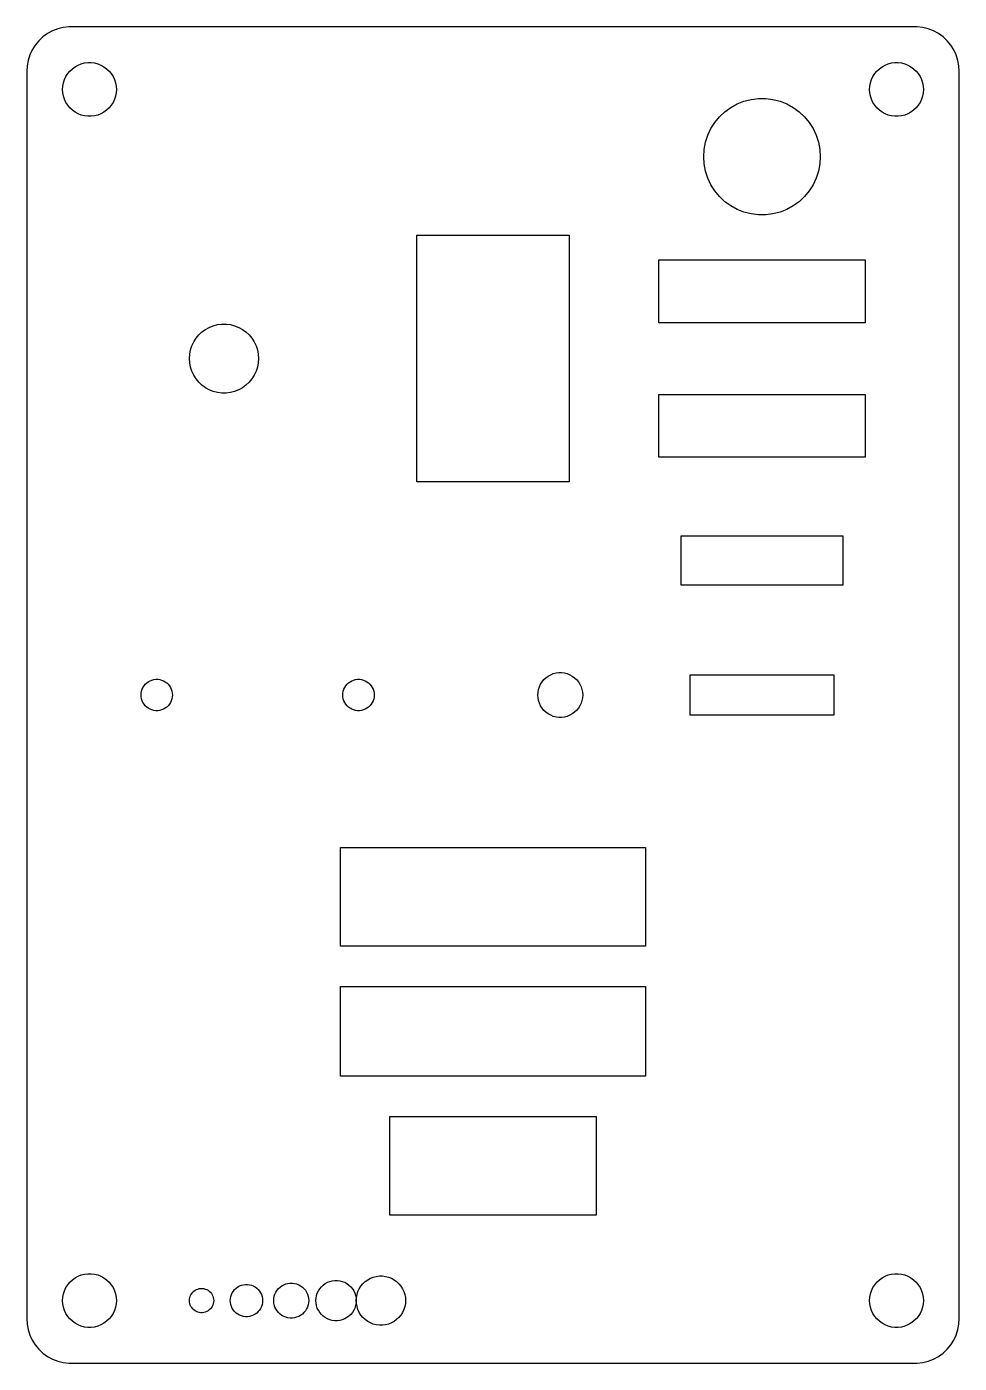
# Model space of a CAD drawing. Header units: metres. Extents: x -52 to 52, y -74 to 3413.
# Drawn here: x -52 to 52, y 1674.5 to 1823.5 of the extents above; entities that cross this region are included whole.
import ezdxf

# ---------------------------------------------------------------- set-up
doc = ezdxf.new("R2010")
doc.units = ezdxf.units.M

msp = doc.modelspace()

# ---------------------------------------------------------------- linework, layer by layer
for p, q in [((-50.1871, 1822.35), (-50.6448, 1821.92)), ((-49.6791, 1822.72), (-50.1871, 1822.35)), ((-49.1289, 1823.02), (-49.6791, 1822.72)), ((-48.5451, 1823.26), (-49.1289, 1823.02)), ((-47.9369, 1823.41), (-48.5451, 1823.26)), ((-47.3139, 1823.49), (-47.9369, 1823.41)), ((47.3139, 1823.49), (-47.3139, 1823.49)), ((47.9369, 1823.41), (47.3139, 1823.49)), ((48.5451, 1823.26), (47.9369, 1823.41)), ((49.1289, 1823.02), (48.5451, 1823.26)), ((49.6791, 1822.72), (49.1289, 1823.02)), ((50.1871, 1822.35), (49.6791, 1822.72)), ((50.6448, 1821.92), (50.1871, 1822.35)), ((-51.3815, 1820.91), (-51.6489, 1820.34)), ((-51.0451, 1821.44), (-51.3815, 1820.91)), ((-50.6448, 1821.92), (-51.0451, 1821.44)), ((51.0451, 1821.44), (50.6448, 1821.92)), ((51.3815, 1820.91), (51.0451, 1821.44)), ((51.6489, 1820.34), (51.3815, 1820.91)), ((-51.9606, 1819.13), (-52, 1818.5)), ((-51.8429, 1819.74), (-51.9606, 1819.13)), ((-51.6489, 1820.34), (-51.8429, 1819.74)), ((-46.6075, 1819.03), (-46.2773, 1819.21)), ((-46.2773, 1819.21), (-45.927, 1819.35)), ((-45.927, 1819.35), (-45.5621, 1819.45)), ((-45.5621, 1819.45), (-45.1884, 1819.49)), ((-45.1884, 1819.49), (-44.8116, 1819.49)), ((-44.8116, 1819.49), (-44.4379, 1819.45)), ((-44.4379, 1819.45), (-44.0729, 1819.35)), ((-44.0729, 1819.35), (-43.7227, 1819.21)), ((-43.7227, 1819.21), (-43.3925, 1819.03)), ((43.3925, 1819.03), (43.7227, 1819.21)), ((43.7227, 1819.21), (44.0729, 1819.35)), ((44.0729, 1819.35), (44.4379, 1819.45)), ((44.4379, 1819.45), (44.8116, 1819.49)), ((44.8116, 1819.49), (45.1884, 1819.49)), ((45.1884, 1819.49), (45.5621, 1819.45)), ((45.5621, 1819.45), (45.927, 1819.35)), ((45.927, 1819.35), (46.2773, 1819.21)), ((46.2773, 1819.21), (46.6075, 1819.03)), ((51.8429, 1819.74), (51.6489, 1820.34)), ((51.9606, 1819.13), (51.8429, 1819.74)), ((52, 1818.5), (51.9606, 1819.13)), ((-52, 1818.5), (-52, 1679.5)), ((-47.9057, 1817.25), (-47.7893, 1817.6)), ((-47.7893, 1817.6), (-47.6289, 1817.95)), ((-47.6289, 1817.95), (-47.427, 1818.26)), ((-47.427, 1818.26), (-47.1869, 1818.55)), ((-47.1869, 1818.55), (-46.9123, 1818.81)), ((-46.9123, 1818.81), (-46.6075, 1819.03)), ((-43.3925, 1819.03), (-43.0877, 1818.81)), ((-43.0877, 1818.81), (-42.8131, 1818.55)), ((-42.8131, 1818.55), (-42.5729, 1818.26)), ((-42.5729, 1818.26), (-42.3711, 1817.95)), ((-42.3711, 1817.95), (-42.2107, 1817.6)), ((-42.2107, 1817.6), (-42.0942, 1817.25)), ((42.0942, 1817.25), (42.2107, 1817.6)), ((42.2107, 1817.6), (42.3711, 1817.95)), ((42.3711, 1817.95), (42.5729, 1818.26)), ((42.5729, 1818.26), (42.8131, 1818.55)), ((42.8131, 1818.55), (43.0877, 1818.81)), ((43.0877, 1818.81), (43.3925, 1819.03)), ((46.6075, 1819.03), (46.9123, 1818.81)), ((46.9123, 1818.81), (47.1869, 1818.55)), ((47.1869, 1818.55), (47.427, 1818.26)), ((47.427, 1818.26), (47.6289, 1817.95)), ((47.6289, 1817.95), (47.7893, 1817.6)), ((47.7893, 1817.6), (47.9057, 1817.25)), ((52, 1679.5), (52, 1818.5)), ((-48, 1816.5), (-47.9763, 1816.88)), ((-47.9763, 1816.12), (-48, 1816.5)), ((-47.9763, 1816.88), (-47.9057, 1817.25)), ((-47.9057, 1815.75), (-47.9763, 1816.12)), ((-42.0942, 1817.25), (-42.0237, 1816.88)), ((-42.0237, 1816.12), (-42.0942, 1815.75)), ((-42.0237, 1816.88), (-42, 1816.5)), ((-42, 1816.5), (-42.0237, 1816.12)), ((42, 1816.5), (42.0237, 1816.88)), ((42.0237, 1816.12), (42, 1816.5)), ((42.0237, 1816.88), (42.0942, 1817.25)), ((42.0942, 1815.75), (42.0237, 1816.12)), ((47.9057, 1817.25), (47.9763, 1816.88)), ((47.9763, 1816.12), (47.9057, 1815.75)), ((47.9763, 1816.88), (48, 1816.5)), ((48, 1816.5), (47.9763, 1816.12)), ((-47.7893, 1815.4), (-47.9057, 1815.75)), ((-47.6289, 1815.05), (-47.7893, 1815.4)), ((-47.427, 1814.74), (-47.6289, 1815.05)), ((-47.1869, 1814.45), (-47.427, 1814.74)), ((-42.5729, 1814.74), (-42.8131, 1814.45)), ((-42.3711, 1815.05), (-42.5729, 1814.74)), ((-42.2107, 1815.4), (-42.3711, 1815.05)), ((-42.0942, 1815.75), (-42.2107, 1815.4)), ((26.5171, 1814.49), (27.2324, 1814.88)), ((27.2324, 1814.88), (27.9914, 1815.18)), ((27.9914, 1815.18), (28.782, 1815.38)), ((28.782, 1815.38), (29.5919, 1815.49)), ((29.5919, 1815.49), (30.4081, 1815.49)), ((30.4081, 1815.49), (31.218, 1815.38)), ((31.218, 1815.38), (32.0086, 1815.18)), ((32.0086, 1815.18), (32.7676, 1814.88)), ((32.7676, 1814.88), (33.4829, 1814.49)), ((42.2107, 1815.4), (42.0942, 1815.75)), ((42.3711, 1815.05), (42.2107, 1815.4)), ((42.5729, 1814.74), (42.3711, 1815.05)), ((42.8131, 1814.45), (42.5729, 1814.74)), ((47.427, 1814.74), (47.1869, 1814.45)), ((47.6289, 1815.05), (47.427, 1814.74)), ((47.7893, 1815.4), (47.6289, 1815.05)), ((47.9057, 1815.75), (47.7893, 1815.4)), ((-46.9123, 1814.19), (-47.1869, 1814.45)), ((-46.6075, 1813.97), (-46.9123, 1814.19)), ((-46.2773, 1813.79), (-46.6075, 1813.97)), ((-45.927, 1813.65), (-46.2773, 1813.79)), ((-45.5621, 1813.55), (-45.927, 1813.65)), ((-45.1884, 1813.51), (-45.5621, 1813.55)), ((-44.8116, 1813.51), (-45.1884, 1813.51)), ((-44.4379, 1813.55), (-44.8116, 1813.51)), ((-44.0729, 1813.65), (-44.4379, 1813.55)), ((-43.7227, 1813.79), (-44.0729, 1813.65)), ((-43.3925, 1813.97), (-43.7227, 1813.79)), ((-43.0877, 1814.19), (-43.3925, 1813.97)), ((-42.8131, 1814.45), (-43.0877, 1814.19)), ((24.7414, 1812.82), (25.2617, 1813.45)), ((25.2617, 1813.45), (25.8567, 1814.01)), ((25.8567, 1814.01), (26.5171, 1814.49)), ((33.4829, 1814.49), (34.1432, 1814.01)), ((34.1432, 1814.01), (34.7383, 1813.45)), ((34.7383, 1813.45), (35.2586, 1812.82)), ((43.0877, 1814.19), (42.8131, 1814.45)), ((43.3925, 1813.97), (43.0877, 1814.19)), ((43.7227, 1813.79), (43.3925, 1813.97)), ((44.0729, 1813.65), (43.7227, 1813.79)), ((44.4379, 1813.55), (44.0729, 1813.65)), ((44.8116, 1813.51), (44.4379, 1813.55)), ((45.1884, 1813.51), (44.8116, 1813.51)), ((45.5621, 1813.55), (45.1884, 1813.51)), ((45.927, 1813.65), (45.5621, 1813.55)), ((46.2773, 1813.79), (45.927, 1813.65)), ((46.6075, 1813.97), (46.2773, 1813.79)), ((46.9123, 1814.19), (46.6075, 1813.97)), ((47.1869, 1814.45), (46.9123, 1814.19)), ((23.9565, 1811.39), (24.304, 1812.13)), ((24.304, 1812.13), (24.7414, 1812.82)), ((35.2586, 1812.82), (35.696, 1812.13)), ((35.696, 1812.13), (36.0435, 1811.39)), ((23.5513, 1809.81), (23.7042, 1810.62)), ((23.7042, 1810.62), (23.9565, 1811.39)), ((36.0435, 1811.39), (36.2958, 1810.62)), ((36.2958, 1810.62), (36.4487, 1809.81)), ((23.5, 1809), (23.5513, 1809.81)), ((23.5513, 1808.19), (23.5, 1809)), ((36.4487, 1809.81), (36.5, 1809)), ((36.5, 1809), (36.4487, 1808.19)), ((23.7042, 1807.38), (23.5513, 1808.19)), ((23.9565, 1806.61), (23.7042, 1807.38)), ((36.2958, 1807.38), (36.0435, 1806.61)), ((36.4487, 1808.19), (36.2958, 1807.38)), ((24.304, 1805.87), (23.9565, 1806.61)), ((24.7414, 1805.18), (24.304, 1805.87)), ((35.696, 1805.87), (35.2586, 1805.18)), ((36.0435, 1806.61), (35.696, 1805.87)), ((25.2617, 1804.55), (24.7414, 1805.18)), ((25.8567, 1803.99), (25.2617, 1804.55)), ((34.7383, 1804.55), (34.1432, 1803.99)), ((35.2586, 1805.18), (34.7383, 1804.55)), ((26.5171, 1803.51), (25.8567, 1803.99)), ((27.2324, 1803.12), (26.5171, 1803.51)), ((27.9914, 1802.82), (27.2324, 1803.12)), ((28.782, 1802.62), (27.9914, 1802.82)), ((32.0086, 1802.82), (31.218, 1802.62)), ((32.7676, 1803.12), (32.0086, 1802.82)), ((33.4829, 1803.51), (32.7676, 1803.12)), ((34.1432, 1803.99), (33.4829, 1803.51)), ((29.5919, 1802.51), (28.782, 1802.62)), ((30.4081, 1802.51), (29.5919, 1802.51)), ((31.218, 1802.62), (30.4081, 1802.51)), ((-8.5, 1772.75), (-8.5, 1800.25)), ((-8.5, 1800.25), (8.5, 1800.25)), ((8.5, 1800.25), (8.5, 1772.75)), ((18.5, 1790.5), (18.5, 1797.5)), ((18.5, 1797.5), (41.5, 1797.5)), ((41.5, 1797.5), (41.5, 1790.5)), ((-32.8065, 1789.14), (-32.4541, 1789.47)), ((-32.4541, 1789.47), (-32.0629, 1789.75)), ((-32.0629, 1789.75), (-31.6392, 1789.98)), ((-31.6392, 1789.98), (-31.1897, 1790.16)), ((-31.1897, 1790.16), (-30.7214, 1790.28)), ((-30.7214, 1790.28), (-30.2417, 1790.34)), ((-30.2417, 1790.34), (-29.7583, 1790.34)), ((-29.7583, 1790.34), (-29.2786, 1790.28)), ((-29.2786, 1790.28), (-28.8103, 1790.16)), ((-28.8103, 1790.16), (-28.3607, 1789.98)), ((-28.3607, 1789.98), (-27.9371, 1789.75)), ((-27.9371, 1789.75), (-27.5459, 1789.47)), ((-27.5459, 1789.47), (-27.1935, 1789.14)), ((41.5, 1790.5), (18.5, 1790.5)), ((-33.729, 1787.46), (-33.5796, 1787.92)), ((-33.5796, 1787.92), (-33.3738, 1788.35)), ((-33.3738, 1788.35), (-33.1147, 1788.76)), ((-33.1147, 1788.76), (-32.8065, 1789.14)), ((-27.1935, 1789.14), (-26.8853, 1788.76)), ((-26.8853, 1788.76), (-26.6262, 1788.35)), ((-26.6262, 1788.35), (-26.4203, 1787.92)), ((-26.4203, 1787.92), (-26.271, 1787.46)), ((-33.85, 1786.5), (-33.8196, 1786.98)), ((-33.8196, 1786.02), (-33.85, 1786.5)), ((-33.8196, 1786.98), (-33.729, 1787.46)), ((-26.271, 1787.46), (-26.1804, 1786.98)), ((-26.1804, 1786.98), (-26.15, 1786.5)), ((-26.15, 1786.5), (-26.1804, 1786.02)), ((-33.729, 1785.54), (-33.8196, 1786.02)), ((-33.5796, 1785.08), (-33.729, 1785.54)), ((-33.3738, 1784.65), (-33.5796, 1785.08)), ((-26.4203, 1785.08), (-26.6262, 1784.65)), ((-26.271, 1785.54), (-26.4203, 1785.08)), ((-26.1804, 1786.02), (-26.271, 1785.54)), ((-33.1147, 1784.24), (-33.3738, 1784.65)), ((-32.8065, 1783.86), (-33.1147, 1784.24)), ((-32.4541, 1783.53), (-32.8065, 1783.86)), ((-32.0629, 1783.25), (-32.4541, 1783.53)), ((-27.5459, 1783.53), (-27.9371, 1783.25)), ((-27.1935, 1783.86), (-27.5459, 1783.53)), ((-26.8853, 1784.24), (-27.1935, 1783.86)), ((-26.6262, 1784.65), (-26.8853, 1784.24)), ((-31.6392, 1783.02), (-32.0629, 1783.25)), ((-31.1897, 1782.84), (-31.6392, 1783.02)), ((-30.7214, 1782.72), (-31.1897, 1782.84)), ((-30.2417, 1782.66), (-30.7214, 1782.72)), ((-29.7583, 1782.66), (-30.2417, 1782.66)), ((-29.2786, 1782.72), (-29.7583, 1782.66)), ((-28.8103, 1782.84), (-29.2786, 1782.72)), ((-28.3607, 1783.02), (-28.8103, 1782.84)), ((-27.9371, 1783.25), (-28.3607, 1783.02)), ((18.5, 1775.5), (18.5, 1782.5)), ((18.5, 1782.5), (41.5, 1782.5)), ((41.5, 1782.5), (41.5, 1775.5)), ((41.5, 1775.5), (18.5, 1775.5)), ((8.5, 1772.75), (-8.5, 1772.75)), ((21, 1761.25), (21, 1766.75)), ((21, 1766.75), (39, 1766.75)), ((39, 1766.75), (39, 1761.25)), ((39, 1761.25), (21, 1761.25)), ((-38.4377, 1750.48), (-38.2451, 1750.58)), ((-38.2451, 1750.58), (-38.0408, 1750.66)), ((-38.0408, 1750.66), (-37.8279, 1750.72)), ((-37.8279, 1750.72), (-37.6099, 1750.75)), ((-37.6099, 1750.75), (-37.3901, 1750.75)), ((-37.3901, 1750.75), (-37.1721, 1750.72)), ((-37.1721, 1750.72), (-36.9592, 1750.66)), ((-36.9592, 1750.66), (-36.7549, 1750.58)), ((-36.7549, 1750.58), (-36.5623, 1750.48)), ((-15.9377, 1750.48), (-15.7451, 1750.58)), ((-15.7451, 1750.58), (-15.5408, 1750.66)), ((-15.5408, 1750.66), (-15.3279, 1750.72)), ((-15.3279, 1750.72), (-15.1099, 1750.75)), ((-15.1099, 1750.75), (-14.8901, 1750.75)), ((-14.8901, 1750.75), (-14.6721, 1750.72)), ((-14.6721, 1750.72), (-14.4592, 1750.66)), ((-14.4592, 1750.66), (-14.2549, 1750.58)), ((-14.2549, 1750.58), (-14.0623, 1750.48)), ((5.47745, 1750.47), (5.67757, 1750.71)), ((5.67757, 1750.71), (5.90643, 1750.93)), ((5.90643, 1750.93), (6.16043, 1751.11)), ((6.16043, 1751.11), (6.43555, 1751.26)), ((6.43555, 1751.26), (6.72745, 1751.38)), ((6.72745, 1751.38), (7.03154, 1751.46)), ((7.03154, 1751.46), (7.34302, 1751.5)), ((7.34302, 1751.5), (7.65697, 1751.5)), ((7.65697, 1751.5), (7.96844, 1751.46)), ((7.96844, 1751.46), (8.27254, 1751.38)), ((8.27254, 1751.38), (8.56444, 1751.26)), ((8.56444, 1751.26), (8.83955, 1751.11)), ((8.83955, 1751.11), (9.09355, 1750.93)), ((9.09355, 1750.93), (9.32242, 1750.71)), ((9.32242, 1750.71), (9.52254, 1750.47)), ((22, 1746.75), (22, 1751.25)), ((22, 1751.25), (38, 1751.25)), ((38, 1751.25), (38, 1746.75)), ((-39.25, 1749), (-39.2362, 1749.22)), ((-39.2362, 1749.22), (-39.195, 1749.44)), ((-39.195, 1749.44), (-39.1271, 1749.64)), ((-39.1271, 1749.64), (-39.0335, 1749.84)), ((-39.0335, 1749.84), (-38.9158, 1750.03)), ((-38.9158, 1750.03), (-38.7757, 1750.2)), ((-38.7757, 1750.2), (-38.6155, 1750.35)), ((-38.6155, 1750.35), (-38.4377, 1750.48)), ((-36.5623, 1750.48), (-36.3845, 1750.35)), ((-36.3845, 1750.35), (-36.2243, 1750.2)), ((-36.2243, 1750.2), (-36.0842, 1750.03)), ((-36.0842, 1750.03), (-35.9665, 1749.84)), ((-35.9665, 1749.84), (-35.8729, 1749.64)), ((-35.8729, 1749.64), (-35.805, 1749.44)), ((-35.805, 1749.44), (-35.7638, 1749.22)), ((-35.7638, 1749.22), (-35.75, 1749)), ((-16.75, 1749), (-16.7362, 1749.22)), ((-16.7362, 1749.22), (-16.695, 1749.44)), ((-16.695, 1749.44), (-16.6271, 1749.64)), ((-16.6271, 1749.64), (-16.5335, 1749.84)), ((-16.5335, 1749.84), (-16.4158, 1750.03)), ((-16.4158, 1750.03), (-16.2757, 1750.2)), ((-16.2757, 1750.2), (-16.1155, 1750.35)), ((-16.1155, 1750.35), (-15.9377, 1750.48)), ((-14.0623, 1750.48), (-13.8845, 1750.35)), ((-13.8845, 1750.35), (-13.7243, 1750.2)), ((-13.7243, 1750.2), (-13.5842, 1750.03)), ((-13.5842, 1750.03), (-13.4665, 1749.84)), ((-13.4665, 1749.84), (-13.3729, 1749.64)), ((-13.3729, 1749.64), (-13.305, 1749.44)), ((-13.305, 1749.44), (-13.2638, 1749.22)), ((-13.2638, 1749.22), (-13.25, 1749)), ((5, 1749), (5.0197, 1749.31)), ((5.0197, 1749.31), (5.07854, 1749.62)), ((5.07854, 1749.62), (5.17555, 1749.92)), ((5.17555, 1749.92), (5.30922, 1750.2)), ((5.30922, 1750.2), (5.47745, 1750.47)), ((9.52254, 1750.47), (9.69077, 1750.2)), ((9.69077, 1750.2), (9.82443, 1749.92)), ((9.82443, 1749.92), (9.92145, 1749.62)), ((9.92145, 1749.62), (9.98029, 1749.31)), ((9.98029, 1749.31), (10, 1749)), ((-39.2362, 1748.78), (-39.25, 1749)), ((-39.195, 1748.56), (-39.2362, 1748.78)), ((-39.1271, 1748.36), (-39.195, 1748.56)), ((-39.0335, 1748.16), (-39.1271, 1748.36)), ((-38.9158, 1747.97), (-39.0335, 1748.16)), ((-38.7757, 1747.8), (-38.9158, 1747.97)), ((-38.6155, 1747.65), (-38.7757, 1747.8)), ((-38.4377, 1747.52), (-38.6155, 1747.65)), ((-36.3845, 1747.65), (-36.5623, 1747.52)), ((-36.2243, 1747.8), (-36.3845, 1747.65)), ((-36.0842, 1747.97), (-36.2243, 1747.8)), ((-35.9665, 1748.16), (-36.0842, 1747.97)), ((-35.8729, 1748.36), (-35.9665, 1748.16)), ((-35.805, 1748.56), (-35.8729, 1748.36)), ((-35.7638, 1748.78), (-35.805, 1748.56)), ((-35.75, 1749), (-35.7638, 1748.78)), ((-16.7362, 1748.78), (-16.75, 1749)), ((-16.695, 1748.56), (-16.7362, 1748.78)), ((-16.6271, 1748.36), (-16.695, 1748.56)), ((-16.5335, 1748.16), (-16.6271, 1748.36)), ((-16.4158, 1747.97), (-16.5335, 1748.16)), ((-16.2757, 1747.8), (-16.4158, 1747.97)), ((-16.1155, 1747.65), (-16.2757, 1747.8)), ((-15.9377, 1747.52), (-16.1155, 1747.65)), ((-13.8845, 1747.65), (-14.0623, 1747.52)), ((-13.7243, 1747.8), (-13.8845, 1747.65)), ((-13.5842, 1747.97), (-13.7243, 1747.8)), ((-13.4665, 1748.16), (-13.5842, 1747.97)), ((-13.3729, 1748.36), (-13.4665, 1748.16)), ((-13.305, 1748.56), (-13.3729, 1748.36)), ((-13.2638, 1748.78), (-13.305, 1748.56)), ((-13.25, 1749), (-13.2638, 1748.78)), ((5.0197, 1748.69), (5, 1749)), ((5.07854, 1748.38), (5.0197, 1748.69)), ((5.17555, 1748.08), (5.07854, 1748.38)), ((5.30922, 1747.8), (5.17555, 1748.08)), ((5.47745, 1747.53), (5.30922, 1747.8)), ((9.69077, 1747.8), (9.52254, 1747.53)), ((9.82443, 1748.08), (9.69077, 1747.8)), ((9.92145, 1748.38), (9.82443, 1748.08)), ((9.98029, 1748.69), (9.92145, 1748.38)), ((10, 1749), (9.98029, 1748.69)), ((-38.2451, 1747.42), (-38.4377, 1747.52)), ((-38.0408, 1747.34), (-38.2451, 1747.42)), ((-37.8279, 1747.28), (-38.0408, 1747.34)), ((-37.6099, 1747.25), (-37.8279, 1747.28)), ((-37.3901, 1747.25), (-37.6099, 1747.25)), ((-37.1721, 1747.28), (-37.3901, 1747.25)), ((-36.9592, 1747.34), (-37.1721, 1747.28)), ((-36.7549, 1747.42), (-36.9592, 1747.34)), ((-36.5623, 1747.52), (-36.7549, 1747.42)), ((-15.7451, 1747.42), (-15.9377, 1747.52)), ((-15.5408, 1747.34), (-15.7451, 1747.42)), ((-15.3279, 1747.28), (-15.5408, 1747.34)), ((-15.1099, 1747.25), (-15.3279, 1747.28)), ((-14.8901, 1747.25), (-15.1099, 1747.25)), ((-14.6721, 1747.28), (-14.8901, 1747.25)), ((-14.4592, 1747.34), (-14.6721, 1747.28)), ((-14.2549, 1747.42), (-14.4592, 1747.34)), ((-14.0623, 1747.52), (-14.2549, 1747.42)), ((5.67757, 1747.29), (5.47745, 1747.53)), ((5.90643, 1747.07), (5.67757, 1747.29)), ((6.16043, 1746.89), (5.90643, 1747.07)), ((6.43555, 1746.74), (6.16043, 1746.89)), ((6.72745, 1746.62), (6.43555, 1746.74)), ((7.03154, 1746.54), (6.72745, 1746.62)), ((7.34302, 1746.5), (7.03154, 1746.54)), ((7.65697, 1746.5), (7.34302, 1746.5)), ((7.96844, 1746.54), (7.65697, 1746.5)), ((8.27254, 1746.62), (7.96844, 1746.54)), ((8.56444, 1746.74), (8.27254, 1746.62)), ((8.83955, 1746.89), (8.56444, 1746.74)), ((9.09355, 1747.07), (8.83955, 1746.89)), ((9.32242, 1747.29), (9.09355, 1747.07)), ((9.52254, 1747.53), (9.32242, 1747.29)), ((38, 1746.75), (22, 1746.75)), ((-17, 1721), (-17, 1732)), ((-17, 1732), (17, 1732)), ((17, 1732), (17, 1721)), ((17, 1721), (-17, 1721)), ((-17, 1706.5), (-17, 1716.5)), ((-17, 1716.5), (17, 1716.5)), ((17, 1716.5), (17, 1706.5)), ((17, 1706.5), (-17, 1706.5)), ((-11.5, 1691), (-11.5, 1702)), ((-11.5, 1702), (11.5, 1702)), ((11.5, 1702), (11.5, 1691)), ((11.5, 1691), (-11.5, 1691)), ((-47.427, 1683.26), (-47.1869, 1683.55)), ((-47.1869, 1683.55), (-46.9123, 1683.81)), ((-46.9123, 1683.81), (-46.6075, 1684.03)), ((-46.6075, 1684.03), (-46.2773, 1684.21)), ((-46.2773, 1684.21), (-45.927, 1684.35)), ((-45.927, 1684.35), (-45.5621, 1684.45)), ((-45.5621, 1684.45), (-45.1884, 1684.49)), ((-45.1884, 1684.49), (-44.8116, 1684.49)), ((-44.8116, 1684.49), (-44.4379, 1684.45)), ((-44.4379, 1684.45), (-44.0729, 1684.35)), ((-44.0729, 1684.35), (-43.7227, 1684.21)), ((-43.7227, 1684.21), (-43.3925, 1684.03)), ((-43.3925, 1684.03), (-43.0877, 1683.81)), ((-43.0877, 1683.81), (-42.8131, 1683.55)), ((-42.8131, 1683.55), (-42.5729, 1683.26)), ((-18.7056, 1683.4), (-18.458, 1683.54)), ((-18.458, 1683.54), (-18.1953, 1683.64)), ((-18.1953, 1683.64), (-17.9216, 1683.71)), ((-17.9216, 1683.71), (-17.6413, 1683.75)), ((-17.6413, 1683.75), (-17.3587, 1683.75)), ((-17.3587, 1683.75), (-17.0784, 1683.71)), ((-17.0784, 1683.71), (-16.8047, 1683.64)), ((-16.8047, 1683.64), (-16.542, 1683.54)), ((-16.542, 1683.54), (-16.2944, 1683.4)), ((-14.5047, 1683.38), (-14.2529, 1683.62)), ((-14.2529, 1683.62), (-13.9735, 1683.82)), ((-13.9735, 1683.82), (-13.6709, 1683.99)), ((-13.6709, 1683.99), (-13.3498, 1684.12)), ((-13.3498, 1684.12), (-13.0153, 1684.2)), ((-13.0153, 1684.2), (-12.6727, 1684.24)), ((-12.6727, 1684.24), (-12.3273, 1684.24)), ((-12.3273, 1684.24), (-11.9847, 1684.2)), ((-11.9847, 1684.2), (-11.6502, 1684.12)), ((-11.6502, 1684.12), (-11.3291, 1683.99)), ((-11.3291, 1683.99), (-11.0265, 1683.82)), ((-11.0265, 1683.82), (-10.7471, 1683.62)), ((-10.7471, 1683.62), (-10.4953, 1683.38)), ((42.5729, 1683.26), (42.8131, 1683.55)), ((42.8131, 1683.55), (43.0877, 1683.81)), ((43.0877, 1683.81), (43.3925, 1684.03)), ((43.3925, 1684.03), (43.7227, 1684.21)), ((43.7227, 1684.21), (44.0729, 1684.35)), ((44.0729, 1684.35), (44.4379, 1684.45)), ((44.4379, 1684.45), (44.8116, 1684.49)), ((44.8116, 1684.49), (45.1884, 1684.49)), ((45.1884, 1684.49), (45.5621, 1684.45)), ((45.5621, 1684.45), (45.927, 1684.35)), ((45.927, 1684.35), (46.2773, 1684.21)), ((46.2773, 1684.21), (46.6075, 1684.03)), ((46.6075, 1684.03), (46.9123, 1683.81)), ((46.9123, 1683.81), (47.1869, 1683.55)), ((47.1869, 1683.55), (47.427, 1683.26)), ((-47.9763, 1681.88), (-47.9057, 1682.25)), ((-47.9057, 1682.25), (-47.7893, 1682.6)), ((-47.7893, 1682.6), (-47.6289, 1682.95)), ((-47.6289, 1682.95), (-47.427, 1683.26)), ((-42.5729, 1683.26), (-42.3711, 1682.95)), ((-42.3711, 1682.95), (-42.2107, 1682.6)), ((-42.2107, 1682.6), (-42.0942, 1682.25)), ((-42.0942, 1682.25), (-42.0237, 1681.88)), ((-33.8076, 1681.84), (-33.7552, 1682)), ((-33.7552, 1682), (-33.683, 1682.15)), ((-33.683, 1682.15), (-33.5922, 1682.29)), ((-33.5922, 1682.29), (-33.4841, 1682.42)), ((-33.4841, 1682.42), (-33.3605, 1682.54)), ((-33.3605, 1682.54), (-33.2234, 1682.64)), ((-33.2234, 1682.64), (-33.0748, 1682.72)), ((-33.0748, 1682.72), (-32.9172, 1682.78)), ((-32.9172, 1682.78), (-32.753, 1682.83)), ((-32.753, 1682.83), (-32.5848, 1682.85)), ((-32.5848, 1682.85), (-32.4152, 1682.85)), ((-32.4152, 1682.85), (-32.247, 1682.83)), ((-32.247, 1682.83), (-32.0828, 1682.78)), ((-32.0828, 1682.78), (-31.9252, 1682.72)), ((-31.9252, 1682.72), (-31.7766, 1682.64)), ((-31.7766, 1682.64), (-31.6395, 1682.54)), ((-31.6395, 1682.54), (-31.5159, 1682.42)), ((-31.5159, 1682.42), (-31.4078, 1682.29)), ((-31.4078, 1682.29), (-31.317, 1682.15)), ((-31.317, 1682.15), (-31.2448, 1682)), ((-31.2448, 1682), (-31.1924, 1681.84)), ((-29.2434, 1681.95), (-29.1736, 1682.16)), ((-29.1736, 1682.16), (-29.0773, 1682.37)), ((-29.0773, 1682.37), (-28.9562, 1682.56)), ((-28.9562, 1682.56), (-28.8121, 1682.73)), ((-28.8121, 1682.73), (-28.6474, 1682.89)), ((-28.6474, 1682.89), (-28.4645, 1683.02)), ((-28.4645, 1683.02), (-28.2664, 1683.13)), ((-28.2664, 1683.13), (-28.0562, 1683.21)), ((-28.0562, 1683.21), (-27.8373, 1683.27)), ((-27.8373, 1683.27), (-27.613, 1683.3)), ((-27.613, 1683.3), (-27.387, 1683.3)), ((-27.387, 1683.3), (-27.1627, 1683.27)), ((-27.1627, 1683.27), (-26.9438, 1683.21)), ((-26.9438, 1683.21), (-26.7336, 1683.13)), ((-26.7336, 1683.13), (-26.5355, 1683.02)), ((-26.5355, 1683.02), (-26.3526, 1682.89)), ((-26.3526, 1682.89), (-26.1879, 1682.73)), ((-26.1879, 1682.73), (-26.0438, 1682.56)), ((-26.0438, 1682.56), (-25.9226, 1682.37)), ((-25.9226, 1682.37), (-25.8264, 1682.16)), ((-25.8264, 1682.16), (-25.7565, 1681.95)), ((-24.3887, 1681.98), (-24.3131, 1682.22)), ((-24.3131, 1682.22), (-24.2088, 1682.44)), ((-24.2088, 1682.44), (-24.0776, 1682.65)), ((-24.0776, 1682.65), (-23.9215, 1682.83)), ((-23.9215, 1682.83), (-23.743, 1683)), ((-23.743, 1683), (-23.5449, 1683.15)), ((-23.5449, 1683.15), (-23.3303, 1683.26)), ((-23.3303, 1683.26), (-23.1026, 1683.35)), ((-23.1026, 1683.35), (-22.8654, 1683.42)), ((-22.8654, 1683.42), (-22.6224, 1683.45)), ((-22.6224, 1683.45), (-22.3775, 1683.45)), ((-22.3775, 1683.45), (-22.1346, 1683.42)), ((-22.1346, 1683.42), (-21.8974, 1683.35)), ((-21.8974, 1683.35), (-21.6697, 1683.26)), ((-21.6697, 1683.26), (-21.4551, 1683.15)), ((-21.4551, 1683.15), (-21.257, 1683)), ((-21.257, 1683), (-21.0785, 1682.83)), ((-21.0785, 1682.83), (-20.9224, 1682.65)), ((-20.9224, 1682.65), (-20.7912, 1682.44)), ((-20.7912, 1682.44), (-20.6869, 1682.22)), ((-20.6869, 1682.22), (-20.6113, 1681.98)), ((-19.7323, 1681.78), (-19.6793, 1682.06)), ((-19.6793, 1682.06), (-19.592, 1682.33)), ((-19.592, 1682.33), (-19.4717, 1682.58)), ((-19.4717, 1682.58), (-19.3203, 1682.82)), ((-19.3203, 1682.82), (-19.1402, 1683.04)), ((-19.1402, 1683.04), (-18.9342, 1683.23)), ((-18.9342, 1683.23), (-18.7056, 1683.4)), ((-16.2944, 1683.4), (-16.0658, 1683.23)), ((-16.0658, 1683.23), (-15.8598, 1683.04)), ((-15.8598, 1683.04), (-15.6797, 1682.82)), ((-15.6797, 1682.82), (-15.5283, 1682.58)), ((-15.5283, 1682.58), (-15.408, 1682.33)), ((-15.408, 1682.33), (-15.3207, 1682.06)), ((-15.3207, 1682.06), (-15.2677, 1681.78)), ((-15.2283, 1681.84), (-15.1636, 1682.18)), ((-15.1636, 1682.18), (-15.0569, 1682.51)), ((-15.0569, 1682.51), (-14.9098, 1682.82)), ((-14.9098, 1682.82), (-14.7248, 1683.12)), ((-14.7248, 1683.12), (-14.5047, 1683.38)), ((-10.4953, 1683.38), (-10.2752, 1683.12)), ((-10.2752, 1683.12), (-10.0901, 1682.82)), ((-10.0901, 1682.82), (-9.9431, 1682.51)), ((-9.9431, 1682.51), (-9.8364, 1682.18)), ((-9.8364, 1682.18), (-9.77168, 1681.84)), ((42.0237, 1681.88), (42.0942, 1682.25)), ((42.0942, 1682.25), (42.2107, 1682.6)), ((42.2107, 1682.6), (42.3711, 1682.95)), ((42.3711, 1682.95), (42.5729, 1683.26)), ((47.427, 1683.26), (47.6289, 1682.95)), ((47.6289, 1682.95), (47.7893, 1682.6)), ((47.7893, 1682.6), (47.9057, 1682.25)), ((47.9057, 1682.25), (47.9763, 1681.88)), ((-48, 1681.5), (-47.9763, 1681.88)), ((-47.9763, 1681.12), (-48, 1681.5)), ((-47.9057, 1680.75), (-47.9763, 1681.12)), ((-47.7893, 1680.4), (-47.9057, 1680.75)), ((-42.0942, 1680.75), (-42.2107, 1680.4)), ((-42.0237, 1681.12), (-42.0942, 1680.75)), ((-42.0237, 1681.88), (-42, 1681.5)), ((-42, 1681.5), (-42.0237, 1681.12)), ((-33.85, 1681.5), (-33.8394, 1681.67)), ((-33.8394, 1681.33), (-33.85, 1681.5)), ((-33.8394, 1681.67), (-33.8076, 1681.84)), ((-33.8076, 1681.16), (-33.8394, 1681.33)), ((-33.7552, 1681), (-33.8076, 1681.16)), ((-33.683, 1680.85), (-33.7552, 1681)), ((-33.5922, 1680.71), (-33.683, 1680.85)), ((-33.4841, 1680.58), (-33.5922, 1680.71)), ((-33.3605, 1680.46), (-33.4841, 1680.58)), ((-31.5159, 1680.58), (-31.6395, 1680.46)), ((-31.4078, 1680.71), (-31.5159, 1680.58)), ((-31.317, 1680.85), (-31.4078, 1680.71)), ((-31.2448, 1681), (-31.317, 1680.85)), ((-31.1924, 1681.16), (-31.2448, 1681)), ((-31.1924, 1681.84), (-31.1606, 1681.67)), ((-31.1606, 1681.33), (-31.1924, 1681.16)), ((-31.1606, 1681.67), (-31.15, 1681.5)), ((-31.15, 1681.5), (-31.1606, 1681.33)), ((-29.3, 1681.5), (-29.2858, 1681.73)), ((-29.2858, 1681.27), (-29.3, 1681.5)), ((-29.2858, 1681.73), (-29.2434, 1681.95)), ((-29.2434, 1681.05), (-29.2858, 1681.27)), ((-29.1736, 1680.84), (-29.2434, 1681.05)), ((-29.0773, 1680.63), (-29.1736, 1680.84)), ((-28.9562, 1680.44), (-29.0773, 1680.63)), ((-25.9226, 1680.63), (-26.0438, 1680.44)), ((-25.8264, 1680.84), (-25.9226, 1680.63)), ((-25.7565, 1681.05), (-25.8264, 1680.84)), ((-25.7565, 1681.95), (-25.7142, 1681.73)), ((-25.7142, 1681.27), (-25.7565, 1681.05)), ((-25.7142, 1681.73), (-25.7, 1681.5)), ((-25.7, 1681.5), (-25.7142, 1681.27)), ((-24.45, 1681.5), (-24.4346, 1681.74)), ((-24.4346, 1681.26), (-24.45, 1681.5)), ((-24.4346, 1681.74), (-24.3887, 1681.98)), ((-24.3887, 1681.02), (-24.4346, 1681.26)), ((-24.3131, 1680.78), (-24.3887, 1681.02)), ((-24.2088, 1680.56), (-24.3131, 1680.78)), ((-24.0776, 1680.35), (-24.2088, 1680.56)), ((-20.7912, 1680.56), (-20.9224, 1680.35)), ((-20.6869, 1680.78), (-20.7912, 1680.56)), ((-20.6113, 1681.02), (-20.6869, 1680.78)), ((-20.6113, 1681.98), (-20.5654, 1681.74)), ((-20.5654, 1681.26), (-20.6113, 1681.02)), ((-20.5654, 1681.74), (-20.55, 1681.5)), ((-20.55, 1681.5), (-20.5654, 1681.26)), ((-19.75, 1681.5), (-19.7323, 1681.78)), ((-19.7323, 1681.22), (-19.75, 1681.5)), ((-19.6793, 1680.94), (-19.7323, 1681.22)), ((-19.592, 1680.67), (-19.6793, 1680.94)), ((-19.4717, 1680.42), (-19.592, 1680.67)), ((-15.408, 1680.67), (-15.5283, 1680.42)), ((-15.3207, 1680.94), (-15.408, 1680.67)), ((-15.2677, 1681.22), (-15.3207, 1680.94)), ((-15.2677, 1681.78), (-15.25, 1681.5)), ((-15.25, 1681.5), (-15.2677, 1681.22)), ((-15.25, 1681.5), (-15.2283, 1681.84)), ((-15.2283, 1681.16), (-15.25, 1681.5)), ((-15.1636, 1680.82), (-15.2283, 1681.16)), ((-15.0569, 1680.49), (-15.1636, 1680.82)), ((-9.8364, 1680.82), (-9.9431, 1680.49)), ((-9.77168, 1681.16), (-9.8364, 1680.82)), ((-9.77168, 1681.84), (-9.75, 1681.5)), ((-9.75, 1681.5), (-9.77168, 1681.16)), ((42, 1681.5), (42.0237, 1681.88)), ((42.0237, 1681.12), (42, 1681.5)), ((42.0942, 1680.75), (42.0237, 1681.12)), ((42.2107, 1680.4), (42.0942, 1680.75)), ((47.9057, 1680.75), (47.7893, 1680.4)), ((47.9763, 1681.12), (47.9057, 1680.75)), ((47.9763, 1681.88), (48, 1681.5)), ((48, 1681.5), (47.9763, 1681.12)), ((-52, 1679.5), (-51.9606, 1678.87)), ((-47.6289, 1680.05), (-47.7893, 1680.4)), ((-47.427, 1679.74), (-47.6289, 1680.05)), ((-47.1869, 1679.45), (-47.427, 1679.74)), ((-46.9123, 1679.19), (-47.1869, 1679.45)), ((-46.6075, 1678.97), (-46.9123, 1679.19)), ((-43.0877, 1679.19), (-43.3925, 1678.97)), ((-42.8131, 1679.45), (-43.0877, 1679.19)), ((-42.5729, 1679.74), (-42.8131, 1679.45)), ((-42.3711, 1680.05), (-42.5729, 1679.74)), ((-42.2107, 1680.4), (-42.3711, 1680.05)), ((-33.2234, 1680.36), (-33.3605, 1680.46)), ((-33.0748, 1680.28), (-33.2234, 1680.36)), ((-32.9172, 1680.22), (-33.0748, 1680.28)), ((-32.753, 1680.17), (-32.9172, 1680.22)), ((-32.5848, 1680.15), (-32.753, 1680.17)), ((-32.4152, 1680.15), (-32.5848, 1680.15)), ((-32.247, 1680.17), (-32.4152, 1680.15)), ((-32.0828, 1680.22), (-32.247, 1680.17)), ((-31.9252, 1680.28), (-32.0828, 1680.22)), ((-31.7766, 1680.36), (-31.9252, 1680.28)), ((-31.6395, 1680.46), (-31.7766, 1680.36)), ((-28.8121, 1680.27), (-28.9562, 1680.44)), ((-28.6474, 1680.11), (-28.8121, 1680.27)), ((-28.4645, 1679.98), (-28.6474, 1680.11)), ((-28.2664, 1679.87), (-28.4645, 1679.98)), ((-28.0562, 1679.79), (-28.2664, 1679.87)), ((-27.8373, 1679.73), (-28.0562, 1679.79)), ((-27.613, 1679.7), (-27.8373, 1679.73)), ((-27.387, 1679.7), (-27.613, 1679.7)), ((-27.1627, 1679.73), (-27.387, 1679.7)), ((-26.9438, 1679.79), (-27.1627, 1679.73)), ((-26.7336, 1679.87), (-26.9438, 1679.79)), ((-26.5355, 1679.98), (-26.7336, 1679.87)), ((-26.3526, 1680.11), (-26.5355, 1679.98)), ((-26.1879, 1680.27), (-26.3526, 1680.11)), ((-26.0438, 1680.44), (-26.1879, 1680.27)), ((-23.9215, 1680.17), (-24.0776, 1680.35)), ((-23.743, 1680), (-23.9215, 1680.17)), ((-23.5449, 1679.85), (-23.743, 1680)), ((-23.3303, 1679.74), (-23.5449, 1679.85)), ((-23.1026, 1679.65), (-23.3303, 1679.74)), ((-22.8654, 1679.58), (-23.1026, 1679.65)), ((-22.6224, 1679.55), (-22.8654, 1679.58)), ((-22.3775, 1679.55), (-22.6224, 1679.55)), ((-22.1346, 1679.58), (-22.3775, 1679.55)), ((-21.8974, 1679.65), (-22.1346, 1679.58)), ((-21.6697, 1679.74), (-21.8974, 1679.65)), ((-21.4551, 1679.85), (-21.6697, 1679.74)), ((-21.257, 1680), (-21.4551, 1679.85)), ((-21.0785, 1680.17), (-21.257, 1680)), ((-20.9224, 1680.35), (-21.0785, 1680.17)), ((-19.3203, 1680.18), (-19.4717, 1680.42)), ((-19.1402, 1679.96), (-19.3203, 1680.18)), ((-18.9342, 1679.77), (-19.1402, 1679.96)), ((-18.7056, 1679.6), (-18.9342, 1679.77)), ((-18.458, 1679.46), (-18.7056, 1679.6)), ((-18.1953, 1679.36), (-18.458, 1679.46)), ((-17.9216, 1679.29), (-18.1953, 1679.36)), ((-17.6413, 1679.25), (-17.9216, 1679.29)), ((-17.3587, 1679.25), (-17.6413, 1679.25)), ((-17.0784, 1679.29), (-17.3587, 1679.25)), ((-16.8047, 1679.36), (-17.0784, 1679.29)), ((-16.542, 1679.46), (-16.8047, 1679.36)), ((-16.2944, 1679.6), (-16.542, 1679.46)), ((-16.0658, 1679.77), (-16.2944, 1679.6)), ((-15.8598, 1679.96), (-16.0658, 1679.77)), ((-15.6797, 1680.18), (-15.8598, 1679.96)), ((-15.5283, 1680.42), (-15.6797, 1680.18)), ((-14.9098, 1680.18), (-15.0569, 1680.49)), ((-14.7248, 1679.88), (-14.9098, 1680.18)), ((-14.5047, 1679.62), (-14.7248, 1679.88)), ((-14.2529, 1679.38), (-14.5047, 1679.62)), ((-13.9735, 1679.18), (-14.2529, 1679.38)), ((-13.6709, 1679.01), (-13.9735, 1679.18)), ((-13.3498, 1678.88), (-13.6709, 1679.01)), ((-11.3291, 1679.01), (-11.6502, 1678.88)), ((-11.0265, 1679.18), (-11.3291, 1679.01)), ((-10.7471, 1679.38), (-11.0265, 1679.18)), ((-10.4953, 1679.62), (-10.7471, 1679.38)), ((-10.2752, 1679.88), (-10.4953, 1679.62)), ((-10.0901, 1680.18), (-10.2752, 1679.88)), ((-9.9431, 1680.49), (-10.0901, 1680.18)), ((42.3711, 1680.05), (42.2107, 1680.4)), ((42.5729, 1679.74), (42.3711, 1680.05)), ((42.8131, 1679.45), (42.5729, 1679.74)), ((43.0877, 1679.19), (42.8131, 1679.45)), ((43.3925, 1678.97), (43.0877, 1679.19)), ((46.9123, 1679.19), (46.6075, 1678.97)), ((47.1869, 1679.45), (46.9123, 1679.19)), ((47.427, 1679.74), (47.1869, 1679.45)), ((47.6289, 1680.05), (47.427, 1679.74)), ((47.7893, 1680.4), (47.6289, 1680.05)), ((51.9606, 1678.87), (52, 1679.5)), ((-51.9606, 1678.87), (-51.8429, 1678.26)), ((-51.8429, 1678.26), (-51.6489, 1677.66)), ((-51.6489, 1677.66), (-51.3815, 1677.09)), ((-46.2773, 1678.79), (-46.6075, 1678.97)), ((-45.927, 1678.65), (-46.2773, 1678.79)), ((-45.5621, 1678.55), (-45.927, 1678.65)), ((-45.1884, 1678.51), (-45.5621, 1678.55)), ((-44.8116, 1678.51), (-45.1884, 1678.51)), ((-44.4379, 1678.55), (-44.8116, 1678.51)), ((-44.0729, 1678.65), (-44.4379, 1678.55)), ((-43.7227, 1678.79), (-44.0729, 1678.65)), ((-43.3925, 1678.97), (-43.7227, 1678.79)), ((-13.0153, 1678.8), (-13.3498, 1678.88)), ((-12.6727, 1678.76), (-13.0153, 1678.8)), ((-12.3273, 1678.76), (-12.6727, 1678.76)), ((-11.9847, 1678.8), (-12.3273, 1678.76)), ((-11.6502, 1678.88), (-11.9847, 1678.8)), ((43.7227, 1678.79), (43.3925, 1678.97)), ((44.0729, 1678.65), (43.7227, 1678.79)), ((44.4379, 1678.55), (44.0729, 1678.65)), ((44.8116, 1678.51), (44.4379, 1678.55)), ((45.1884, 1678.51), (44.8116, 1678.51)), ((45.5621, 1678.55), (45.1884, 1678.51)), ((45.927, 1678.65), (45.5621, 1678.55)), ((46.2773, 1678.79), (45.927, 1678.65)), ((46.6075, 1678.97), (46.2773, 1678.79)), ((51.3815, 1677.09), (51.6489, 1677.66)), ((51.6489, 1677.66), (51.8429, 1678.26)), ((51.8429, 1678.26), (51.9606, 1678.87)), ((-51.3815, 1677.09), (-51.0451, 1676.56)), ((-51.0451, 1676.56), (-50.6448, 1676.08)), ((-50.6448, 1676.08), (-50.1871, 1675.65)), ((50.1871, 1675.65), (50.6448, 1676.08)), ((50.6448, 1676.08), (51.0451, 1676.56)), ((51.0451, 1676.56), (51.3815, 1677.09)), ((-50.1871, 1675.65), (-49.6791, 1675.28)), ((-49.6791, 1675.28), (-49.1289, 1674.98)), ((-49.1289, 1674.98), (-48.5451, 1674.74)), ((-48.5451, 1674.74), (-47.9369, 1674.59)), ((-47.9369, 1674.59), (-47.3139, 1674.51)), ((47.3139, 1674.51), (47.9369, 1674.59)), ((47.9369, 1674.59), (48.5451, 1674.74)), ((48.5451, 1674.74), (49.1289, 1674.98)), ((49.1289, 1674.98), (49.6791, 1675.28)), ((49.6791, 1675.28), (50.1871, 1675.65)), ((-47.3139, 1674.51), (47.3139, 1674.51))]:
    msp.add_line(p, q)

doc.saveas('drawing.dxf')
